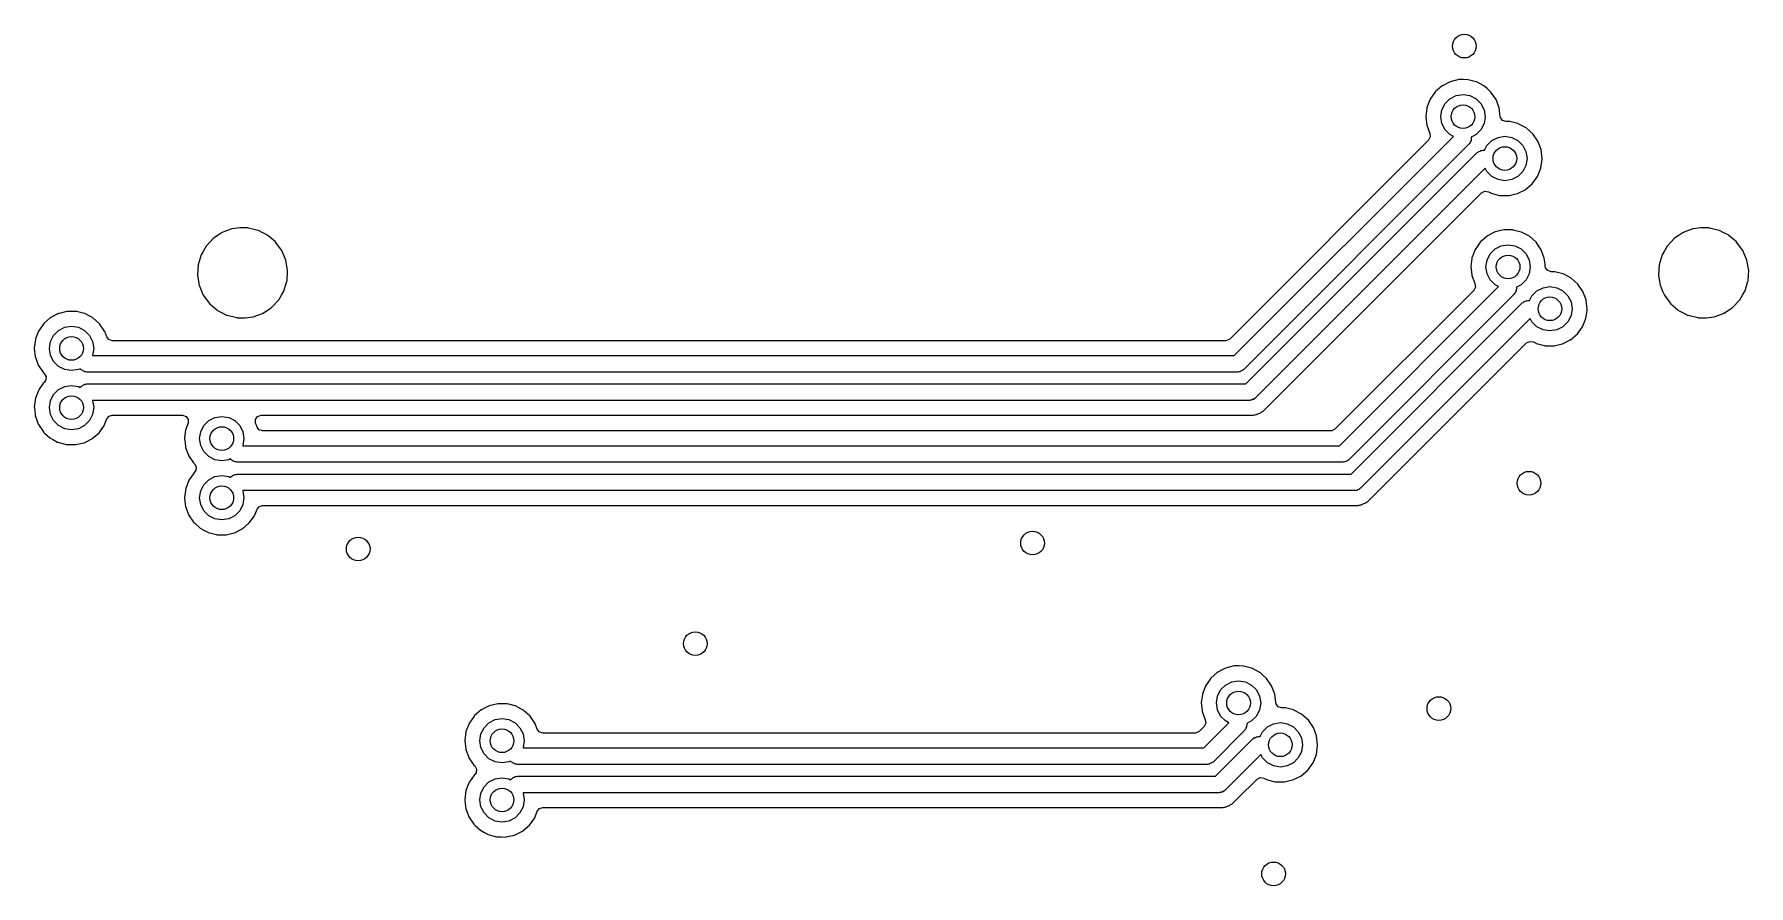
# Model space of a CAD drawing. Extents: x 0.02 to 3.98, y 0.02 to 3.98.
# Drawn here: x 1.6 to 2.741, y 2.112 to 2.679 of the extents above; entities that cross this region are included whole.
import ezdxf

# ---------------------------------------------------------------- set-up
doc = ezdxf.new("R2010")
doc.units = 0
doc.header["$MEASUREMENT"] = 0
doc.layers.add('BLACK', color=7, linetype='CONTINUOUS')

msp = doc.modelspace()

# ---------------------------------------------------------------- linework, layer by layer
at = {"layer": 'BLACK', "linetype": 'CONTINUOUS'}
for p, q in [((2.54823, 2.64856), (2.54243, 2.64717)), ((2.54846, 2.64856), (2.54823, 2.64856)), ((2.55121, 2.64855), (2.54846, 2.64856)), ((2.54846, 2.64856), (2.54846, 2.64856)), ((2.55419, 2.64853), (2.55121, 2.64855)), ((2.55442, 2.64847), (2.55419, 2.64853)), ((2.55974, 2.64714), (2.55442, 2.64847)), ((2.55442, 2.64847), (2.55442, 2.64847)), ((2.53163, 2.63908), (2.52922, 2.63564)), ((2.53251, 2.64033), (2.53163, 2.63908)), ((2.53265, 2.64052), (2.53251, 2.64033)), ((2.53251, 2.64033), (2.53251, 2.64033)), ((2.53714, 2.64444), (2.53265, 2.64052)), ((2.53735, 2.64454), (2.53714, 2.64444)), ((2.54204, 2.64697), (2.53735, 2.64454)), ((2.53735, 2.64454), (2.53735, 2.64454)), ((2.53914, 2.6326), (2.5424, 2.63586)), ((2.54243, 2.64717), (2.54204, 2.64697)), ((2.5424, 2.63586), (2.54652, 2.63796)), ((2.54652, 2.63796), (2.55108, 2.63868)), ((2.55108, 2.63868), (2.55564, 2.63796)), ((2.55564, 2.63796), (2.55976, 2.63586)), ((2.55997, 2.64708), (2.55974, 2.64714)), ((2.55974, 2.64714), (2.55974, 2.64714)), ((2.55976, 2.63586), (2.56302, 2.6326)), ((2.56386, 2.64502), (2.55997, 2.64708)), ((2.56436, 2.64475), (2.56386, 2.64502)), ((2.56524, 2.64429), (2.56436, 2.64475)), ((2.56541, 2.64413), (2.56524, 2.64429)), ((2.56716, 2.64257), (2.56541, 2.64413)), ((2.56541, 2.64413), (2.56541, 2.64413)), ((2.56969, 2.64032), (2.56716, 2.64257)), ((2.57306, 2.63541), (2.56969, 2.64032)), ((2.52695, 2.62934), (2.52628, 2.62418)), ((2.52702, 2.62986), (2.52695, 2.62934)), ((2.52705, 2.63009), (2.52702, 2.62986)), ((2.52702, 2.62986), (2.52702, 2.62986)), ((2.52904, 2.63519), (2.52705, 2.63009)), ((2.52913, 2.63542), (2.52904, 2.63519)), ((2.52922, 2.63564), (2.52913, 2.63542)), ((2.52913, 2.63542), (2.52913, 2.63542)), ((2.53632, 2.62392), (2.53704, 2.62848)), ((2.53704, 2.62848), (2.53914, 2.6326)), ((2.56302, 2.6326), (2.56512, 2.62848)), ((2.56512, 2.62848), (2.56584, 2.62392)), ((2.57517, 2.62984), (2.57306, 2.63541)), ((2.57566, 2.62576), (2.57517, 2.62984)), ((2.57586, 2.62413), (2.57566, 2.62576)), ((2.52628, 2.62418), (2.5263, 2.62395)), ((2.5263, 2.62395), (2.5263, 2.62395)), ((2.5263, 2.62395), (2.52636, 2.6234)), ((2.52636, 2.6234), (2.52693, 2.61825)), ((2.52693, 2.61825), (2.52892, 2.6128)), ((2.53704, 2.61936), (2.53632, 2.62392)), ((2.53914, 2.61524), (2.53704, 2.61936)), ((2.5424, 2.61198), (2.53914, 2.61524)), ((2.56302, 2.61524), (2.55976, 2.61198)), ((2.56512, 2.61936), (2.56302, 2.61524)), ((2.56584, 2.62392), (2.56512, 2.61936)), ((2.57602, 2.62342), (2.57586, 2.62413)), ((2.57742, 2.62146), (2.57602, 2.62342)), ((2.57971, 2.6207), (2.57742, 2.62146)), ((2.58203, 2.62069), (2.57971, 2.6207)), ((2.58226, 2.62063), (2.58203, 2.62069)), ((2.58758, 2.6193), (2.58226, 2.62063)), ((2.58226, 2.62063), (2.58226, 2.62063)), ((2.58781, 2.61924), (2.58758, 2.6193)), ((2.58758, 2.6193), (2.58758, 2.6193)), ((2.59308, 2.61645), (2.58781, 2.61924)), ((2.59753, 2.61249), (2.59308, 2.61645)), ((2.5282, 2.60831), (2.39586, 2.47596)), ((2.3988, 2.46496), (2.54466, 2.61082)), ((2.55498, 2.60555), (2.40498, 2.45555)), ((2.5293, 2.61045), (2.5282, 2.60831)), ((2.52892, 2.6128), (2.52892, 2.6128)), ((2.52892, 2.6128), (2.52898, 2.61266)), ((2.52898, 2.61266), (2.52895, 2.61265)), ((2.52895, 2.61265), (2.5293, 2.61045)), ((2.54466, 2.61082), (2.5424, 2.61198)), ((2.55534, 2.60617), (2.55498, 2.60555)), ((2.55585, 2.60669), (2.55534, 2.60617)), ((2.55604, 2.60739), (2.55585, 2.60669)), ((2.5564, 2.60802), (2.55604, 2.60739)), ((2.55659, 2.60944), (2.5564, 2.60874)), ((2.5564, 2.60874), (2.5564, 2.60802)), ((2.55976, 2.61198), (2.55659, 2.61036)), ((2.55659, 2.61036), (2.55659, 2.60944)), ((2.56374, 2.6014), (2.56444, 2.60159)), ((2.56444, 2.60159), (2.56536, 2.60159)), ((2.56536, 2.60159), (2.56698, 2.60476)), ((2.56698, 2.60476), (2.57024, 2.60802)), ((2.57024, 2.60802), (2.57436, 2.61012)), ((2.57436, 2.61012), (2.57892, 2.61084)), ((2.57892, 2.61084), (2.58348, 2.61012)), ((2.58348, 2.61012), (2.5876, 2.60802)), ((2.5876, 2.60802), (2.59086, 2.60476)), ((2.59086, 2.60476), (2.59296, 2.60064)), ((2.6009, 2.60757), (2.59753, 2.61249)), ((2.60301, 2.602), (2.6009, 2.60757)), ((2.60373, 2.59608), (2.60301, 2.602)), ((2.40663, 2.44606), (2.56055, 2.59998)), ((2.56055, 2.59998), (2.56117, 2.60034)), ((2.56117, 2.60034), (2.56169, 2.60085)), ((2.56169, 2.60085), (2.56239, 2.60104)), ((2.56239, 2.60104), (2.56302, 2.6014)), ((2.56302, 2.6014), (2.56374, 2.6014)), ((2.59296, 2.59152), (2.59086, 2.5874)), ((2.59296, 2.60064), (2.59368, 2.59608)), ((2.59368, 2.59608), (2.59296, 2.59152)), ((2.60288, 2.58966), (2.60372, 2.59556)), ((2.60372, 2.59556), (2.60373, 2.59608)), ((2.56582, 2.58967), (2.41281, 2.43665)), ((2.56698, 2.5874), (2.56582, 2.58967)), ((2.57024, 2.58414), (2.56698, 2.5874)), ((2.57436, 2.58204), (2.57024, 2.58414)), ((2.57892, 2.58132), (2.57436, 2.58204)), ((2.58348, 2.58204), (2.57892, 2.58132)), ((2.5876, 2.58414), (2.58348, 2.58204)), ((2.59086, 2.5874), (2.5876, 2.58414)), ((2.59265, 2.57542), (2.59718, 2.57929)), ((2.59718, 2.57929), (2.60066, 2.58413)), ((2.60066, 2.58413), (2.60288, 2.58966)), ((2.41806, 2.42796), (2.56341, 2.5733)), ((2.56341, 2.5733), (2.56555, 2.5744)), ((2.56555, 2.5744), (2.56802, 2.57397)), ((2.56802, 2.57397), (2.56958, 2.57313)), ((2.56958, 2.57313), (2.56958, 2.57313)), ((2.56958, 2.57313), (2.56979, 2.57302)), ((2.56979, 2.57302), (2.57281, 2.57222)), ((2.57281, 2.57222), (2.57533, 2.57156)), ((2.57533, 2.57156), (2.57533, 2.57156)), ((2.57533, 2.57156), (2.57555, 2.5715)), ((2.57555, 2.5715), (2.57579, 2.5715)), ((2.57579, 2.5715), (2.57579, 2.5715)), ((2.57579, 2.5715), (2.57853, 2.57146)), ((2.57853, 2.57146), (2.58151, 2.57141)), ((2.58151, 2.57141), (2.58174, 2.57146)), ((2.58174, 2.57146), (2.58709, 2.57269)), ((2.58709, 2.57269), (2.58732, 2.57274)), ((2.58709, 2.57269), (2.58709, 2.57269)), ((2.58732, 2.57274), (2.58775, 2.57296)), ((2.58775, 2.57296), (2.59244, 2.57531)), ((2.59244, 2.57531), (2.59265, 2.57542)), ((2.59244, 2.57531), (2.59244, 2.57531)), ((1.72264, 2.54512), (1.71951, 2.54307)), ((1.72515, 2.54676), (1.72264, 2.54512)), ((1.72534, 2.54688), (1.72515, 2.54676)), ((1.72515, 2.54676), (1.72515, 2.54676)), ((1.72628, 2.54723), (1.72534, 2.54688)), ((1.73167, 2.54918), (1.72628, 2.54723)), ((1.73188, 2.54926), (1.73167, 2.54918)), ((1.73167, 2.54918), (1.73167, 2.54918)), ((1.73706, 2.54986), (1.73188, 2.54926)), ((1.74208, 2.54986), (1.73706, 2.54986)), ((1.74214, 2.54986), (1.74208, 2.54986)), ((1.74234, 2.54985), (1.74214, 2.54986)), ((1.74214, 2.54986), (1.74214, 2.54986)), ((1.74252, 2.54983), (1.74234, 2.54985)), ((1.74234, 2.54985), (1.74234, 2.54985)), ((1.74268, 2.54979), (1.74252, 2.54983)), ((1.74906, 2.54823), (1.74268, 2.54979)), ((1.74268, 2.54979), (1.74268, 2.54979)), ((1.74928, 2.54818), (1.74906, 2.54823)), ((1.74906, 2.54823), (1.74906, 2.54823)), ((1.74948, 2.54808), (1.74928, 2.54818)), ((1.75182, 2.54688), (1.74948, 2.54808)), ((1.74948, 2.54808), (1.74948, 2.54808)), ((1.75548, 2.54501), (1.75182, 2.54688)), ((1.75565, 2.54487), (1.75548, 2.54501)), ((1.76062, 2.54065), (1.75565, 2.54487)), ((1.75565, 2.54487), (1.75565, 2.54487)), ((2.56735, 2.54454), (2.56714, 2.54444)), ((2.57164, 2.54676), (2.56735, 2.54454)), ((2.56735, 2.54454), (2.56735, 2.54454)), ((2.57243, 2.54717), (2.57164, 2.54676)), ((2.57823, 2.54856), (2.57243, 2.54717)), ((2.57846, 2.54856), (2.57823, 2.54856)), ((2.58121, 2.54855), (2.57846, 2.54856)), ((2.57846, 2.54856), (2.57846, 2.54856)), ((2.58419, 2.54853), (2.58121, 2.54855)), ((2.58442, 2.54847), (2.58419, 2.54853)), ((2.58974, 2.54714), (2.58442, 2.54847)), ((2.58442, 2.54847), (2.58442, 2.54847)), ((2.58997, 2.54708), (2.58974, 2.54714)), ((2.58974, 2.54714), (2.58974, 2.54714)), ((2.59524, 2.54429), (2.58997, 2.54708)), ((2.69504, 2.54512), (2.69191, 2.54307)), ((2.69755, 2.54676), (2.69504, 2.54512)), ((2.69774, 2.54688), (2.69755, 2.54676)), ((2.69755, 2.54676), (2.69755, 2.54676)), ((2.69868, 2.54723), (2.69774, 2.54688)), ((2.70407, 2.54918), (2.69868, 2.54723)), ((2.70428, 2.54926), (2.70407, 2.54918)), ((2.70407, 2.54918), (2.70407, 2.54918)), ((2.70946, 2.54986), (2.70428, 2.54926)), ((2.71448, 2.54986), (2.70946, 2.54986)), ((2.71454, 2.54986), (2.71448, 2.54986)), ((2.71474, 2.54985), (2.71454, 2.54986)), ((2.71454, 2.54986), (2.71454, 2.54986)), ((2.71492, 2.54983), (2.71474, 2.54985)), ((2.71474, 2.54985), (2.71474, 2.54985)), ((2.71508, 2.54979), (2.71492, 2.54983)), ((2.72146, 2.54823), (2.71508, 2.54979)), ((2.71508, 2.54979), (2.71508, 2.54979)), ((2.72168, 2.54818), (2.72146, 2.54823)), ((2.72146, 2.54823), (2.72146, 2.54823)), ((2.72188, 2.54808), (2.72168, 2.54818)), ((2.72422, 2.54688), (2.72188, 2.54808)), ((2.72188, 2.54808), (2.72188, 2.54808)), ((2.72788, 2.54501), (2.72422, 2.54688)), ((2.72805, 2.54487), (2.72788, 2.54501)), ((2.73302, 2.54065), (2.72805, 2.54487)), ((2.72805, 2.54487), (2.72805, 2.54487)), ((1.7128, 2.53469), (1.71123, 2.53199)), ((1.71461, 2.53781), (1.7128, 2.53469)), ((1.71473, 2.53801), (1.71461, 2.53781)), ((1.71461, 2.53781), (1.71461, 2.53781)), ((1.71951, 2.54307), (1.71473, 2.53801)), ((1.76079, 2.5405), (1.76062, 2.54065)), ((1.76062, 2.54065), (1.76062, 2.54065)), ((1.76492, 2.5349), (1.76079, 2.5405)), ((1.76764, 2.52849), (1.76492, 2.5349)), ((2.55913, 2.53542), (2.55714, 2.53031)), ((2.55922, 2.53564), (2.55913, 2.53542)), ((2.55913, 2.53542), (2.55913, 2.53542)), ((2.55935, 2.53583), (2.55922, 2.53564)), ((2.56251, 2.54033), (2.55935, 2.53583)), ((2.56265, 2.54052), (2.56251, 2.54033)), ((2.56251, 2.54033), (2.56251, 2.54033)), ((2.56714, 2.54444), (2.56265, 2.54052)), ((2.56914, 2.5326), (2.5724, 2.53586)), ((2.5724, 2.53586), (2.57652, 2.53796)), ((2.57652, 2.53796), (2.58108, 2.53868)), ((2.58108, 2.53868), (2.58564, 2.53796)), ((2.58564, 2.53796), (2.58976, 2.53586)), ((2.58976, 2.53586), (2.59302, 2.5326)), ((2.59969, 2.54032), (2.59524, 2.54429)), ((2.60306, 2.53541), (2.59969, 2.54032)), ((2.60517, 2.52984), (2.60306, 2.53541)), ((2.6852, 2.53469), (2.68363, 2.53199)), ((2.68701, 2.53781), (2.6852, 2.53469)), ((2.68713, 2.53801), (2.68701, 2.53781)), ((2.68701, 2.53781), (2.68701, 2.53781)), ((2.69191, 2.54307), (2.68713, 2.53801)), ((2.73319, 2.5405), (2.73302, 2.54065)), ((2.73302, 2.54065), (2.73302, 2.54065)), ((2.73732, 2.5349), (2.73319, 2.5405)), ((2.74004, 2.52849), (2.73732, 2.5349)), ((1.70921, 2.52532), (1.70878, 2.51837)), ((1.71123, 2.53199), (1.70921, 2.52532)), ((1.76882, 2.52163), (1.76764, 2.52849)), ((2.55699, 2.5296), (2.55628, 2.52418)), ((2.55628, 2.52418), (2.5563, 2.52395)), ((2.5563, 2.52395), (2.5563, 2.52395)), ((2.5563, 2.52395), (2.55666, 2.52072)), ((2.55702, 2.52986), (2.55699, 2.5296)), ((2.55705, 2.53009), (2.55702, 2.52986)), ((2.55702, 2.52986), (2.55702, 2.52986)), ((2.55714, 2.53031), (2.55705, 2.53009)), ((2.56632, 2.52392), (2.56704, 2.52848)), ((2.56704, 2.51936), (2.56632, 2.52392)), ((2.56704, 2.52848), (2.56914, 2.5326)), ((2.59302, 2.5326), (2.59512, 2.52848)), ((2.59512, 2.52848), (2.59584, 2.52392)), ((2.59584, 2.52392), (2.59512, 2.51936)), ((2.60566, 2.52576), (2.60517, 2.52984)), ((2.60586, 2.52413), (2.60566, 2.52576)), ((2.60602, 2.52342), (2.60586, 2.52413)), ((2.60742, 2.52146), (2.60602, 2.52342)), ((2.68161, 2.52532), (2.68118, 2.51837)), ((2.68363, 2.53199), (2.68161, 2.52532)), ((2.74122, 2.52163), (2.74004, 2.52849)), ((1.70878, 2.51837), (1.70996, 2.51151)), ((1.70996, 2.51151), (1.71005, 2.5113)), ((1.71005, 2.5113), (1.71155, 2.50777)), ((1.76637, 2.50801), (1.76782, 2.5128)), ((1.76782, 2.5128), (1.76832, 2.51446)), ((1.76832, 2.51446), (1.76839, 2.51468)), ((1.76832, 2.51446), (1.76832, 2.51446)), ((1.76839, 2.51468), (1.76882, 2.52163)), ((2.4688, 2.40496), (2.57466, 2.51082)), ((2.55666, 2.52072), (2.55693, 2.51825)), ((2.55693, 2.51825), (2.55892, 2.5128)), ((2.5593, 2.51045), (2.5582, 2.50831)), ((2.55892, 2.5128), (2.55892, 2.5128)), ((2.55892, 2.5128), (2.55898, 2.51266)), ((2.55898, 2.51266), (2.55895, 2.51265)), ((2.55895, 2.51265), (2.5593, 2.51045)), ((2.56914, 2.51524), (2.56704, 2.51936)), ((2.5724, 2.51198), (2.56914, 2.51524)), ((2.57466, 2.51082), (2.5724, 2.51198)), ((2.58976, 2.51198), (2.58659, 2.51036)), ((2.58659, 2.51036), (2.58659, 2.50944)), ((2.59302, 2.51524), (2.58976, 2.51198)), ((2.59512, 2.51936), (2.59302, 2.51524)), ((2.60436, 2.51012), (2.60892, 2.51084)), ((2.60971, 2.5207), (2.60742, 2.52146)), ((2.60892, 2.51084), (2.61348, 2.51012)), ((2.61203, 2.52069), (2.60971, 2.5207)), ((2.61226, 2.52063), (2.61203, 2.52069)), ((2.61758, 2.5193), (2.61226, 2.52063)), ((2.61226, 2.52063), (2.61226, 2.52063)), ((2.61781, 2.51924), (2.61758, 2.5193)), ((2.61758, 2.5193), (2.61758, 2.5193)), ((2.61944, 2.51837), (2.61781, 2.51924)), ((2.62308, 2.51645), (2.61944, 2.51837)), ((2.62753, 2.51249), (2.62308, 2.51645)), ((2.6309, 2.50757), (2.62753, 2.51249)), ((2.68118, 2.51837), (2.68236, 2.51151)), ((2.68236, 2.51151), (2.68245, 2.5113)), ((2.68245, 2.5113), (2.68395, 2.50777)), ((2.73877, 2.50801), (2.74022, 2.5128)), ((2.74022, 2.5128), (2.74072, 2.51446)), ((2.74072, 2.51446), (2.74079, 2.51468)), ((2.74072, 2.51446), (2.74072, 2.51446)), ((2.74079, 2.51468), (2.74102, 2.51837)), ((2.74102, 2.51837), (2.74122, 2.52163)), ((1.71155, 2.50777), (1.71268, 2.5051)), ((1.71268, 2.5051), (1.71681, 2.4995)), ((1.71681, 2.4995), (1.71698, 2.49935)), ((1.71698, 2.49935), (1.71698, 2.49935)), ((1.71698, 2.49935), (1.72159, 2.49543)), ((1.75809, 2.49693), (1.76287, 2.50199)), ((1.76287, 2.50199), (1.76468, 2.5051)), ((1.76468, 2.5051), (1.76626, 2.50782)), ((1.76626, 2.50782), (1.76637, 2.50801)), ((1.76626, 2.50782), (1.76626, 2.50782)), ((2.5582, 2.50831), (2.46586, 2.41596)), ((2.58498, 2.50555), (2.47498, 2.39555)), ((2.47663, 2.38606), (2.59055, 2.49998)), ((2.58534, 2.50617), (2.58498, 2.50555)), ((2.58585, 2.50669), (2.58534, 2.50617)), ((2.58604, 2.50739), (2.58585, 2.50669)), ((2.5864, 2.50802), (2.58604, 2.50739)), ((2.58659, 2.50944), (2.5864, 2.50874)), ((2.5864, 2.50874), (2.5864, 2.50802)), ((2.59055, 2.49998), (2.59117, 2.50034)), ((2.59117, 2.50034), (2.59169, 2.50085)), ((2.59169, 2.50085), (2.59239, 2.50104)), ((2.59239, 2.50104), (2.59302, 2.5014)), ((2.59302, 2.5014), (2.59374, 2.5014)), ((2.59374, 2.5014), (2.59444, 2.50159)), ((2.59444, 2.50159), (2.59536, 2.50159)), ((2.59536, 2.50159), (2.59698, 2.50476)), ((2.59698, 2.50476), (2.60024, 2.50802)), ((2.60024, 2.50802), (2.60436, 2.51012)), ((2.61348, 2.51012), (2.6176, 2.50802)), ((2.6176, 2.50802), (2.62086, 2.50476)), ((2.62086, 2.50476), (2.62296, 2.50064)), ((2.62296, 2.50064), (2.62368, 2.49608)), ((2.63301, 2.502), (2.6309, 2.50757)), ((2.63304, 2.50176), (2.63301, 2.502)), ((2.63331, 2.4995), (2.63304, 2.50176)), ((2.63304, 2.50176), (2.63304, 2.50176)), ((2.63373, 2.49608), (2.63331, 2.4995)), ((2.68395, 2.50777), (2.68508, 2.5051)), ((2.68508, 2.5051), (2.68921, 2.4995)), ((2.68921, 2.4995), (2.68938, 2.49935)), ((2.68938, 2.49935), (2.68938, 2.49935)), ((2.68938, 2.49935), (2.69399, 2.49543)), ((2.73049, 2.49693), (2.73527, 2.50199)), ((2.73527, 2.50199), (2.73708, 2.5051)), ((2.73708, 2.5051), (2.73866, 2.50782)), ((2.73866, 2.50782), (2.73877, 2.50801)), ((2.73866, 2.50782), (2.73866, 2.50782)), ((1.61106, 2.4902), (1.60656, 2.48628)), ((1.61127, 2.49031), (1.61106, 2.4902)), ((1.61409, 2.49177), (1.61127, 2.49031)), ((1.61127, 2.49031), (1.61127, 2.49031)), ((1.61635, 2.49294), (1.61409, 2.49177)), ((1.61678, 2.49304), (1.61635, 2.49294)), ((1.62192, 2.49427), (1.61678, 2.49304)), ((1.62215, 2.49433), (1.62192, 2.49427)), ((1.62192, 2.49427), (1.62192, 2.49427)), ((1.62238, 2.49433), (1.62215, 2.49433)), ((1.62513, 2.49431), (1.62238, 2.49433)), ((1.62238, 2.49433), (1.62238, 2.49433)), ((1.62811, 2.4943), (1.62513, 2.49431)), ((1.62834, 2.49424), (1.62811, 2.4943)), ((1.63366, 2.4929), (1.62834, 2.49424)), ((1.62834, 2.49424), (1.62834, 2.49424)), ((1.63389, 2.49284), (1.63366, 2.4929)), ((1.63366, 2.4929), (1.63366, 2.4929)), ((1.63582, 2.49182), (1.63389, 2.49284)), ((1.63887, 2.49021), (1.63582, 2.49182)), ((1.63916, 2.49006), (1.63887, 2.49021)), ((1.64361, 2.48609), (1.63916, 2.49006)), ((1.72159, 2.49543), (1.72212, 2.49499)), ((1.72212, 2.49499), (1.72528, 2.49337)), ((1.72528, 2.49337), (1.72812, 2.49192)), ((1.72812, 2.49192), (1.72812, 2.49192)), ((1.72812, 2.49192), (1.72832, 2.49182)), ((1.72832, 2.49182), (1.72854, 2.49177)), ((1.72854, 2.49177), (1.72854, 2.49177)), ((1.72854, 2.49177), (1.73492, 2.49021)), ((1.73492, 2.49021), (1.73492, 2.49021)), ((1.73492, 2.49021), (1.73508, 2.49017)), ((1.73508, 2.49017), (1.73526, 2.49015)), ((1.73526, 2.49015), (1.73526, 2.49015)), ((1.73526, 2.49015), (1.73546, 2.49014)), ((1.73546, 2.49014), (1.73546, 2.49014)), ((1.73546, 2.49014), (1.73552, 2.49014)), ((1.73552, 2.49014), (1.74054, 2.49014)), ((1.74054, 2.49014), (1.74572, 2.49074)), ((1.74572, 2.49074), (1.74593, 2.49082)), ((1.74593, 2.49082), (1.75205, 2.49304)), ((1.74593, 2.49082), (1.74593, 2.49082)), ((1.75205, 2.49304), (1.75226, 2.49312)), ((1.75226, 2.49312), (1.75245, 2.49324)), ((1.75245, 2.49324), (1.75678, 2.49608)), ((1.75245, 2.49324), (1.75245, 2.49324)), ((1.75678, 2.49608), (1.75809, 2.49693)), ((2.59582, 2.48967), (2.48281, 2.37665)), ((2.59698, 2.4874), (2.59582, 2.48967)), ((2.62296, 2.49152), (2.62086, 2.4874)), ((2.62368, 2.49608), (2.62296, 2.49152)), ((2.63066, 2.48413), (2.63288, 2.48966)), ((2.63288, 2.48966), (2.63362, 2.49488)), ((2.63362, 2.49488), (2.6337, 2.49543)), ((2.6337, 2.49543), (2.63372, 2.49556)), ((2.6337, 2.49543), (2.6337, 2.49543)), ((2.63372, 2.49556), (2.63373, 2.49608)), ((2.69399, 2.49543), (2.69452, 2.49499)), ((2.69452, 2.49499), (2.69768, 2.49337)), ((2.69768, 2.49337), (2.70052, 2.49192)), ((2.70052, 2.49192), (2.70052, 2.49192)), ((2.70052, 2.49192), (2.70072, 2.49182)), ((2.70072, 2.49182), (2.70094, 2.49177)), ((2.70094, 2.49177), (2.70094, 2.49177)), ((2.70094, 2.49177), (2.70732, 2.49021)), ((2.70732, 2.49021), (2.70732, 2.49021)), ((2.70732, 2.49021), (2.70748, 2.49017)), ((2.70748, 2.49017), (2.70766, 2.49015)), ((2.70766, 2.49015), (2.70766, 2.49015)), ((2.70766, 2.49015), (2.70786, 2.49014)), ((2.70786, 2.49014), (2.70786, 2.49014)), ((2.70786, 2.49014), (2.70792, 2.49014)), ((2.70792, 2.49014), (2.71294, 2.49014)), ((2.71294, 2.49014), (2.71812, 2.49074)), ((2.71812, 2.49074), (2.71833, 2.49082)), ((2.71833, 2.49082), (2.72445, 2.49304)), ((2.71833, 2.49082), (2.71833, 2.49082)), ((2.72445, 2.49304), (2.72466, 2.49312)), ((2.72466, 2.49312), (2.72485, 2.49324)), ((2.72485, 2.49324), (2.72918, 2.49608)), ((2.72485, 2.49324), (2.72485, 2.49324)), ((2.72918, 2.49608), (2.73049, 2.49693)), ((1.60106, 2.47607), (1.60097, 2.47585)), ((1.60305, 2.48119), (1.60106, 2.47607)), ((1.60314, 2.48141), (1.60305, 2.48119)), ((1.60305, 2.48119), (1.60305, 2.48119)), ((1.60656, 2.48628), (1.60314, 2.48141)), ((1.61096, 2.47425), (1.61306, 2.47836)), ((1.61306, 2.47836), (1.61632, 2.48163)), ((1.61632, 2.48163), (1.62044, 2.48373)), ((1.62044, 2.48373), (1.625, 2.48445)), ((1.625, 2.48445), (1.62956, 2.48373)), ((1.62956, 2.48373), (1.63368, 2.48163)), ((1.63368, 2.48163), (1.63694, 2.47836)), ((1.63694, 2.47836), (1.63904, 2.47425)), ((1.64698, 2.48118), (1.64361, 2.48609)), ((1.64707, 2.48096), (1.64698, 2.48118)), ((1.64843, 2.47734), (1.64707, 2.48096)), ((1.64979, 2.47557), (1.64843, 2.47734)), ((2.60024, 2.48414), (2.59698, 2.4874)), ((2.60436, 2.48204), (2.60024, 2.48414)), ((2.60892, 2.48132), (2.60436, 2.48204)), ((2.61348, 2.48204), (2.60892, 2.48132)), ((2.6176, 2.48414), (2.61348, 2.48204)), ((2.62086, 2.4874), (2.6176, 2.48414)), ((2.62265, 2.47542), (2.62718, 2.47929)), ((2.62718, 2.47929), (2.63066, 2.48413)), ((1.60094, 2.47557), (1.60019, 2.46994)), ((1.60019, 2.46994), (1.60085, 2.46402)), ((1.60097, 2.47585), (1.60094, 2.47562)), ((1.60094, 2.47562), (1.60094, 2.47562)), ((1.60094, 2.47562), (1.60094, 2.47557)), ((1.61024, 2.46969), (1.61096, 2.47425)), ((1.61096, 2.46512), (1.61024, 2.46969)), ((1.61306, 2.46101), (1.61096, 2.46512)), ((1.63904, 2.46512), (1.63896, 2.46496)), ((1.63896, 2.46496), (2.3988, 2.46496)), ((1.63904, 2.47425), (1.63976, 2.46969)), ((1.63976, 2.46969), (1.63904, 2.46512)), ((1.65208, 2.47482), (1.64979, 2.47557)), ((2.3931, 2.47482), (1.65208, 2.47482)), ((2.39371, 2.47487), (2.3931, 2.47482)), ((2.39586, 2.47596), (2.39371, 2.47487)), ((2.54241, 2.42231), (2.59341, 2.4733)), ((2.59341, 2.4733), (2.59555, 2.4744)), ((2.59555, 2.4744), (2.59802, 2.47397)), ((2.59802, 2.47397), (2.59925, 2.47331)), ((2.59925, 2.47331), (2.59979, 2.47302)), ((2.59979, 2.47302), (2.60084, 2.47274)), ((2.60084, 2.47274), (2.60533, 2.47156)), ((2.60533, 2.47156), (2.60533, 2.47156)), ((2.60533, 2.47156), (2.60555, 2.4715)), ((2.60555, 2.4715), (2.60579, 2.4715)), ((2.60579, 2.4715), (2.60579, 2.4715)), ((2.60579, 2.4715), (2.60853, 2.47146)), ((2.60853, 2.47146), (2.61151, 2.47141)), ((2.61151, 2.47141), (2.61174, 2.47146)), ((2.61174, 2.47146), (2.61709, 2.47269)), ((2.61709, 2.47269), (2.61732, 2.47274)), ((2.61709, 2.47269), (2.61709, 2.47269)), ((2.61732, 2.47274), (2.61775, 2.47296)), ((2.61775, 2.47296), (2.62244, 2.47531)), ((2.62244, 2.47531), (2.62265, 2.47542)), ((2.62244, 2.47531), (2.62244, 2.47531)), ((1.60085, 2.46402), (1.60093, 2.4638)), ((1.60093, 2.4638), (1.60282, 2.45864)), ((1.60282, 2.45864), (1.60282, 2.45864)), ((1.60282, 2.45864), (1.6029, 2.45842)), ((1.6029, 2.45842), (1.60622, 2.45348)), ((1.60622, 2.45348), (1.60684, 2.45292)), ((1.61632, 2.45774), (1.61306, 2.46101)), ((1.62044, 2.45564), (1.61632, 2.45774)), ((1.625, 2.45492), (1.62044, 2.45564)), ((1.62956, 2.45564), (1.625, 2.45492)), ((1.63068, 2.45621), (1.62956, 2.45564)), ((1.63134, 2.45555), (1.63068, 2.45621)), ((1.63197, 2.45519), (1.63134, 2.45555)), ((1.63248, 2.45468), (1.63197, 2.45519)), ((1.63318, 2.45449), (1.63248, 2.45468)), ((1.63381, 2.45412), (1.63318, 2.45449)), ((1.63454, 2.45412), (1.63381, 2.45412)), ((1.63524, 2.45394), (1.63454, 2.45412)), ((2.40109, 2.45394), (1.63524, 2.45394)), ((2.40179, 2.45412), (2.40109, 2.45394)), ((2.40251, 2.45412), (2.40179, 2.45412)), ((2.40314, 2.45449), (2.40251, 2.45412)), ((2.40384, 2.45468), (2.40314, 2.45449)), ((2.40436, 2.45519), (2.40384, 2.45468)), ((2.40498, 2.45555), (2.40436, 2.45519)), ((1.60314, 2.44204), (1.60097, 2.43648)), ((1.60348, 2.44252), (1.60314, 2.44204)), ((1.60643, 2.44672), (1.60348, 2.44252)), ((1.60656, 2.44691), (1.60643, 2.44672)), ((1.60643, 2.44672), (1.60643, 2.44672)), ((1.60677, 2.4471), (1.60656, 2.44691)), ((1.60681, 2.44714), (1.60677, 2.4471)), ((1.6069, 2.44724), (1.60681, 2.44714)), ((1.60684, 2.45292), (1.60803, 2.45082)), ((1.60776, 2.44843), (1.60689, 2.44725)), ((1.60689, 2.44725), (1.6069, 2.44724)), ((1.60803, 2.45082), (1.60776, 2.44843)), ((1.61306, 2.43899), (1.61632, 2.44226)), ((1.61632, 2.44226), (1.62044, 2.44436)), ((1.62044, 2.44436), (1.625, 2.44508)), ((1.625, 2.44508), (1.62956, 2.44436)), ((1.62956, 2.44436), (1.63068, 2.44379)), ((1.63068, 2.44379), (1.63134, 2.44445)), ((1.63134, 2.44445), (1.63197, 2.44481)), ((1.63197, 2.44481), (1.63248, 2.44532)), ((1.63248, 2.44532), (1.63318, 2.44551)), ((1.63318, 2.44551), (1.63381, 2.44588)), ((1.63381, 2.44588), (1.63454, 2.44588)), ((1.63454, 2.44588), (1.63524, 2.44606)), ((1.63524, 2.44606), (2.40663, 2.44606)), ((1.60097, 2.43648), (1.60019, 2.43057)), ((1.60019, 2.43057), (1.60022, 2.43034)), ((1.61024, 2.43031), (1.61096, 2.43488)), ((1.61096, 2.43488), (1.61306, 2.43899)), ((2.40891, 2.43504), (1.63896, 2.43504)), ((1.63896, 2.43504), (1.63904, 2.43488)), ((1.63904, 2.43488), (1.63976, 2.43031)), ((2.40961, 2.43523), (2.40891, 2.43504)), ((2.41034, 2.43523), (2.40961, 2.43523)), ((2.41097, 2.43559), (2.41034, 2.43523)), ((2.41167, 2.43578), (2.41097, 2.43559)), ((2.41218, 2.43629), (2.41167, 2.43578)), ((2.41281, 2.43665), (2.41218, 2.43629)), ((1.60022, 2.43034), (1.60071, 2.42589)), ((1.60022, 2.43034), (1.60022, 2.43034)), ((1.60071, 2.42589), (1.60085, 2.42465)), ((1.60085, 2.42465), (1.60113, 2.42389)), ((1.60113, 2.42389), (1.60282, 2.41927)), ((1.60282, 2.41927), (1.60282, 2.41927)), ((1.60282, 2.41927), (1.6029, 2.41905)), ((1.6029, 2.41905), (1.60622, 2.41411)), ((1.61096, 2.42575), (1.61024, 2.43031)), ((1.61306, 2.42164), (1.61096, 2.42575)), ((1.61632, 2.41837), (1.61306, 2.42164)), ((1.63694, 2.42164), (1.63368, 2.41837)), ((1.63904, 2.42575), (1.63694, 2.42164)), ((1.63976, 2.43031), (1.63904, 2.42575)), ((1.64674, 2.41836), (1.64849, 2.42273)), ((1.64849, 2.42273), (1.65004, 2.42458)), ((1.65004, 2.42458), (1.65211, 2.42518)), ((1.65211, 2.42518), (1.6989, 2.42518)), ((1.6989, 2.42518), (1.7012, 2.42443)), ((1.70254, 2.41986), (1.70097, 2.41585)), ((1.7012, 2.42443), (1.70261, 2.42248)), ((1.70261, 2.42248), (1.70254, 2.41986)), ((1.71306, 2.41836), (1.71632, 2.42163)), ((1.71632, 2.42163), (1.72044, 2.42373)), ((1.72044, 2.42373), (1.725, 2.42445)), ((1.725, 2.42445), (1.72956, 2.42373)), ((1.72956, 2.42373), (1.73368, 2.42163)), ((1.73368, 2.42163), (1.73694, 2.41836)), ((1.74735, 2.42231), (1.74868, 2.42432)), ((1.74747, 2.4199), (1.74735, 2.42231)), ((1.74779, 2.41905), (1.74747, 2.4199)), ((1.74843, 2.41734), (1.74779, 2.41905)), ((1.74868, 2.42432), (1.75111, 2.42518)), ((1.75111, 2.42518), (2.41135, 2.42518)), ((2.41135, 2.42518), (2.41164, 2.42527)), ((2.41164, 2.42527), (2.41222, 2.42546)), ((2.41164, 2.42527), (2.41164, 2.42527)), ((2.41222, 2.42546), (2.41282, 2.4256)), ((2.41282, 2.4256), (2.41342, 2.4257)), ((2.41342, 2.4257), (2.41372, 2.42575)), ((2.41342, 2.4257), (2.41342, 2.4257)), ((2.41372, 2.42575), (2.41454, 2.42616)), ((2.41454, 2.42616), (2.41511, 2.4264)), ((2.41511, 2.4264), (2.41598, 2.42668)), ((2.41598, 2.42668), (2.41623, 2.42686)), ((2.41623, 2.42686), (2.41672, 2.42722)), ((2.41623, 2.42686), (2.41623, 2.42686)), ((2.41672, 2.42722), (2.41724, 2.42754)), ((2.41724, 2.42754), (2.41779, 2.42782)), ((2.41779, 2.42782), (2.41806, 2.42796)), ((2.41779, 2.42782), (2.41779, 2.42782)), ((2.48806, 2.36796), (2.54241, 2.42231)), ((1.60622, 2.41411), (1.6064, 2.41395)), ((1.6064, 2.41395), (1.6064, 2.41395)), ((1.6064, 2.41395), (1.60703, 2.41337)), ((1.60703, 2.41337), (1.61063, 2.41009)), ((1.61063, 2.41009), (1.61292, 2.40885)), ((1.61292, 2.40885), (1.61566, 2.40736)), ((1.62044, 2.41627), (1.61632, 2.41837)), ((1.625, 2.41555), (1.62044, 2.41627)), ((1.62956, 2.41627), (1.625, 2.41555)), ((1.63368, 2.41837), (1.62956, 2.41627)), ((1.63383, 2.40719), (1.63852, 2.40955)), ((1.63852, 2.40955), (1.63873, 2.40965)), ((1.63852, 2.40955), (1.63852, 2.40955)), ((1.63873, 2.40965), (1.64326, 2.41352)), ((1.64326, 2.41352), (1.64522, 2.41625)), ((1.64522, 2.41625), (1.6466, 2.41817)), ((1.6466, 2.41817), (1.64674, 2.41836)), ((1.6466, 2.41817), (1.6466, 2.41817)), ((1.70093, 2.41557), (1.70019, 2.40994)), ((1.70019, 2.40994), (1.70022, 2.40971)), ((1.70022, 2.40971), (1.70022, 2.40971)), ((1.70022, 2.40971), (1.70053, 2.40692)), ((1.70094, 2.41562), (1.70093, 2.41557)), ((1.70097, 2.41585), (1.70094, 2.41562)), ((1.70094, 2.41562), (1.70094, 2.41562)), ((1.71024, 2.40969), (1.71096, 2.41425)), ((1.71096, 2.40512), (1.71024, 2.40969)), ((1.71096, 2.41425), (1.71306, 2.41836)), ((1.73694, 2.41836), (1.73904, 2.41425)), ((1.73904, 2.41425), (1.73976, 2.40969)), ((1.73976, 2.40969), (1.73904, 2.40512)), ((1.74979, 2.41557), (1.74843, 2.41734)), ((1.75208, 2.41482), (1.74979, 2.41557)), ((2.4631, 2.41482), (1.75208, 2.41482)), ((2.46371, 2.41487), (2.4631, 2.41482)), ((2.46586, 2.41596), (2.46371, 2.41487)), ((1.61566, 2.40736), (1.61566, 2.40736)), ((1.61566, 2.40736), (1.61587, 2.40725)), ((1.61587, 2.40725), (1.61889, 2.40646)), ((1.61889, 2.40646), (1.62141, 2.4058)), ((1.62141, 2.4058), (1.62141, 2.4058)), ((1.62141, 2.4058), (1.62163, 2.40574)), ((1.62163, 2.40574), (1.62187, 2.40573)), ((1.62187, 2.40573), (1.62187, 2.40573)), ((1.62187, 2.40573), (1.62461, 2.40569)), ((1.62461, 2.40569), (1.62759, 2.40564)), ((1.62759, 2.40564), (1.62782, 2.4057)), ((1.62782, 2.4057), (1.63317, 2.40692)), ((1.63317, 2.40692), (1.6334, 2.40697)), ((1.63317, 2.40692), (1.63317, 2.40692)), ((1.6334, 2.40697), (1.63383, 2.40719)), ((1.70053, 2.40692), (1.70085, 2.40402)), ((1.70085, 2.40402), (1.70093, 2.4038)), ((1.70093, 2.4038), (1.70282, 2.39864)), ((1.70282, 2.39864), (1.70282, 2.39864)), ((1.70282, 2.39864), (1.7029, 2.39842)), ((1.7029, 2.39842), (1.70622, 2.39348)), ((1.71306, 2.40101), (1.71096, 2.40512)), ((1.71632, 2.39774), (1.71306, 2.40101)), ((1.72044, 2.39564), (1.71632, 2.39774)), ((1.73068, 2.39621), (1.72956, 2.39564)), ((1.73134, 2.39555), (1.73068, 2.39621)), ((1.73904, 2.40512), (1.73896, 2.40496)), ((1.73896, 2.40496), (2.4688, 2.40496)), ((1.70656, 2.38691), (1.70314, 2.38204)), ((1.70622, 2.39348), (1.70684, 2.39292)), ((1.70677, 2.3871), (1.70656, 2.38691)), ((1.70681, 2.38714), (1.70677, 2.3871)), ((1.7069, 2.38724), (1.70681, 2.38714)), ((1.70684, 2.39292), (1.70803, 2.39082)), ((1.70776, 2.38843), (1.70689, 2.38725)), ((1.70689, 2.38725), (1.7069, 2.38724)), ((1.70803, 2.39082), (1.70776, 2.38843)), ((1.725, 2.39492), (1.72044, 2.39564)), ((1.72044, 2.38436), (1.725, 2.38508)), ((1.72956, 2.39564), (1.725, 2.39492)), ((1.725, 2.38508), (1.72956, 2.38436)), ((1.73197, 2.39519), (1.73134, 2.39555)), ((1.73134, 2.38445), (1.73197, 2.38481)), ((1.73248, 2.39468), (1.73197, 2.39519)), ((1.73197, 2.38481), (1.73248, 2.38532)), ((1.73318, 2.39449), (1.73248, 2.39468)), ((1.73248, 2.38532), (1.73318, 2.38551)), ((1.73381, 2.39412), (1.73318, 2.39449)), ((1.73318, 2.38551), (1.73381, 2.38588)), ((1.73454, 2.39412), (1.73381, 2.39412)), ((1.73381, 2.38588), (1.73454, 2.38588)), ((1.73524, 2.39394), (1.73454, 2.39412)), ((1.73454, 2.38588), (1.73524, 2.38606)), ((2.47109, 2.39394), (1.73524, 2.39394)), ((1.73524, 2.38606), (2.47663, 2.38606)), ((2.47179, 2.39412), (2.47109, 2.39394)), ((2.47251, 2.39412), (2.47179, 2.39412)), ((2.47314, 2.39449), (2.47251, 2.39412)), ((2.47384, 2.39468), (2.47314, 2.39449)), ((2.47436, 2.39519), (2.47384, 2.39468)), ((2.47498, 2.39555), (2.47436, 2.39519)), ((1.70097, 2.37648), (1.70019, 2.37057)), ((1.70314, 2.38204), (1.70097, 2.37648)), ((1.71024, 2.37031), (1.71096, 2.37488)), ((1.71096, 2.37488), (1.71306, 2.37899)), ((1.71306, 2.37899), (1.71632, 2.38226)), ((1.71632, 2.38226), (1.72044, 2.38436)), ((1.72956, 2.38436), (1.73068, 2.38379)), ((1.73068, 2.38379), (1.73134, 2.38445)), ((2.47891, 2.37504), (1.73896, 2.37504)), ((1.73896, 2.37504), (1.73904, 2.37488)), ((1.73904, 2.37488), (1.73976, 2.37031)), ((2.47961, 2.37523), (2.47891, 2.37504)), ((2.48034, 2.37523), (2.47961, 2.37523)), ((2.48097, 2.37559), (2.48034, 2.37523)), ((2.48167, 2.37578), (2.48097, 2.37559)), ((2.48218, 2.37629), (2.48167, 2.37578)), ((2.48281, 2.37665), (2.48218, 2.37629)), ((1.70019, 2.37057), (1.70022, 2.37034)), ((1.70022, 2.37034), (1.70022, 2.37034)), ((1.70022, 2.37034), (1.70071, 2.36589)), ((1.70071, 2.36589), (1.70085, 2.36465)), ((1.70085, 2.36465), (1.70093, 2.36443)), ((1.70093, 2.36443), (1.70282, 2.35927)), ((1.71096, 2.36575), (1.71024, 2.37031)), ((1.71306, 2.36164), (1.71096, 2.36575)), ((1.73904, 2.36575), (1.73694, 2.36164)), ((1.73976, 2.37031), (1.73904, 2.36575)), ((1.74674, 2.35836), (1.74849, 2.36273)), ((1.74849, 2.36273), (1.75004, 2.36458)), ((1.75004, 2.36458), (1.75211, 2.36518)), ((1.75211, 2.36518), (2.48135, 2.36518)), ((2.48135, 2.36518), (2.48164, 2.36527)), ((2.48164, 2.36527), (2.48222, 2.36546)), ((2.48164, 2.36527), (2.48164, 2.36527)), ((2.48222, 2.36546), (2.48282, 2.3656)), ((2.48282, 2.3656), (2.48342, 2.3657)), ((2.48342, 2.3657), (2.48372, 2.36575)), ((2.48342, 2.3657), (2.48342, 2.3657)), ((2.48372, 2.36575), (2.48454, 2.36616)), ((2.48454, 2.36616), (2.48511, 2.3664)), ((2.48511, 2.3664), (2.48598, 2.36668)), ((2.48598, 2.36668), (2.48623, 2.36686)), ((2.48623, 2.36686), (2.48672, 2.36722)), ((2.48623, 2.36686), (2.48623, 2.36686)), ((2.48672, 2.36722), (2.48725, 2.36754)), ((2.48725, 2.36754), (2.48779, 2.36782)), ((2.48779, 2.36782), (2.48806, 2.36796)), ((2.48779, 2.36782), (2.48779, 2.36782)), ((1.70282, 2.35927), (1.70282, 2.35927)), ((1.70282, 2.35927), (1.7029, 2.35905)), ((1.7029, 2.35905), (1.70622, 2.35411)), ((1.70622, 2.35411), (1.7064, 2.35395)), ((1.7064, 2.35395), (1.7064, 2.35395)), ((1.7064, 2.35395), (1.70703, 2.35337)), ((1.70703, 2.35337), (1.71063, 2.35009)), ((1.71632, 2.35837), (1.71306, 2.36164)), ((1.72044, 2.35627), (1.71632, 2.35837)), ((1.725, 2.35555), (1.72044, 2.35627)), ((1.72956, 2.35627), (1.725, 2.35555)), ((1.73368, 2.35837), (1.72956, 2.35627)), ((1.73694, 2.36164), (1.73368, 2.35837)), ((1.73873, 2.34965), (1.74326, 2.35352)), ((1.74326, 2.35352), (1.74674, 2.35836)), ((1.71063, 2.35009), (1.71292, 2.34885)), ((1.71292, 2.34885), (1.71566, 2.34736)), ((1.71566, 2.34736), (1.71566, 2.34736)), ((1.71566, 2.34736), (1.71587, 2.34725)), ((1.71587, 2.34725), (1.71889, 2.34646)), ((1.71889, 2.34646), (1.72141, 2.3458)), ((1.72141, 2.3458), (1.72141, 2.3458)), ((1.72141, 2.3458), (1.72163, 2.34574)), ((1.72163, 2.34574), (1.72187, 2.34573)), ((1.72187, 2.34573), (1.72187, 2.34573)), ((1.72187, 2.34573), (1.72461, 2.34569)), ((1.72461, 2.34569), (1.72759, 2.34564)), ((1.72759, 2.34564), (1.72782, 2.3457)), ((1.72782, 2.3457), (1.73317, 2.34692)), ((1.73317, 2.34692), (1.7334, 2.34697)), ((1.73317, 2.34692), (1.73317, 2.34692)), ((1.7334, 2.34697), (1.73383, 2.34719)), ((1.73383, 2.34719), (1.73852, 2.34955)), ((1.73852, 2.34955), (1.73873, 2.34965)), ((1.73852, 2.34955), (1.73852, 2.34955)), ((2.38325, 2.25032), (2.37982, 2.24544)), ((2.38774, 2.25424), (2.38325, 2.25032)), ((2.38795, 2.25434), (2.38774, 2.25424)), ((2.39079, 2.25581), (2.38795, 2.25434)), ((2.38795, 2.25434), (2.38795, 2.25434)), ((2.39303, 2.25697), (2.39079, 2.25581)), ((2.39883, 2.25836), (2.39303, 2.25697)), ((2.39712, 2.24776), (2.40168, 2.24848)), ((2.39906, 2.25836), (2.39883, 2.25836)), ((2.40181, 2.25835), (2.39906, 2.25836)), ((2.39906, 2.25836), (2.39906, 2.25836)), ((2.40168, 2.24848), (2.40624, 2.24776)), ((2.40479, 2.25833), (2.40181, 2.25835)), ((2.40502, 2.25827), (2.40479, 2.25833)), ((2.41034, 2.25694), (2.40502, 2.25827)), ((2.40502, 2.25827), (2.40502, 2.25827)), ((2.41057, 2.25688), (2.41034, 2.25694)), ((2.41034, 2.25694), (2.41034, 2.25694)), ((2.41584, 2.25409), (2.41057, 2.25688)), ((2.41601, 2.25393), (2.41584, 2.25409)), ((2.4181, 2.25207), (2.41601, 2.25393)), ((2.41601, 2.25393), (2.41601, 2.25393)), ((2.42029, 2.25012), (2.4181, 2.25207)), ((2.42366, 2.24521), (2.42029, 2.25012)), ((2.37759, 2.2394), (2.37688, 2.23398)), ((2.37762, 2.23966), (2.37759, 2.2394)), ((2.37765, 2.23989), (2.37762, 2.23966)), ((2.37762, 2.23966), (2.37762, 2.23966)), ((2.37964, 2.24499), (2.37765, 2.23989)), ((2.37973, 2.24522), (2.37964, 2.24499)), ((2.37982, 2.24544), (2.37973, 2.24522)), ((2.37973, 2.24522), (2.37973, 2.24522)), ((2.38692, 2.23372), (2.38764, 2.23828)), ((2.38764, 2.23828), (2.38974, 2.2424)), ((2.38974, 2.2424), (2.393, 2.24566)), ((2.393, 2.24566), (2.39712, 2.24776)), ((2.40624, 2.24776), (2.41036, 2.24566)), ((2.41036, 2.24566), (2.41362, 2.2424)), ((2.41362, 2.2424), (2.41572, 2.23828)), ((2.41572, 2.23828), (2.41644, 2.23372)), ((2.42577, 2.23964), (2.42366, 2.24521)), ((2.42646, 2.23398), (2.42577, 2.23964)), ((1.89306, 2.22518), (1.89293, 2.22499)), ((1.89756, 2.2291), (1.89306, 2.22518)), ((1.89777, 2.22921), (1.89756, 2.2291)), ((1.90027, 2.2305), (1.89777, 2.22921)), ((1.89777, 2.22921), (1.89777, 2.22921)), ((1.90285, 2.23184), (1.90027, 2.2305)), ((1.90865, 2.23323), (1.90285, 2.23184)), ((1.90888, 2.23323), (1.90865, 2.23323)), ((1.91163, 2.23321), (1.90888, 2.23323)), ((1.90888, 2.23323), (1.90888, 2.23323)), ((1.91461, 2.2332), (1.91163, 2.23321)), ((1.91596, 2.23286), (1.91461, 2.2332)), ((1.92016, 2.2318), (1.91596, 2.23286)), ((1.92039, 2.23174), (1.92016, 2.2318)), ((1.92016, 2.2318), (1.92016, 2.2318)), ((1.92566, 2.22896), (1.92039, 2.23174)), ((1.93011, 2.22499), (1.92566, 2.22896)), ((2.37688, 2.23398), (2.3769, 2.23375)), ((2.3769, 2.23375), (2.3769, 2.23375)), ((2.3769, 2.23375), (2.37726, 2.23049)), ((2.37726, 2.23049), (2.37753, 2.22805)), ((2.37753, 2.22805), (2.37952, 2.2226)), ((2.38764, 2.22916), (2.38692, 2.23372)), ((2.38974, 2.22504), (2.38764, 2.22916)), ((2.393, 2.22178), (2.38974, 2.22504)), ((2.41362, 2.22504), (2.41036, 2.22178)), ((2.41572, 2.22916), (2.41362, 2.22504)), ((2.41644, 2.23372), (2.41572, 2.22916)), ((2.42646, 2.23393), (2.42646, 2.23398)), ((2.42662, 2.23322), (2.42646, 2.23393)), ((2.42802, 2.23126), (2.42662, 2.23322)), ((2.43031, 2.2305), (2.42802, 2.23126)), ((2.43263, 2.23049), (2.43031, 2.2305)), ((2.43286, 2.23043), (2.43263, 2.23049)), ((2.43818, 2.2291), (2.43286, 2.23043)), ((2.43286, 2.23043), (2.43286, 2.23043)), ((2.43841, 2.22904), (2.43818, 2.2291)), ((2.43818, 2.2291), (2.43818, 2.2291)), ((2.44368, 2.22625), (2.43841, 2.22904)), ((2.44385, 2.22609), (2.44368, 2.22625)), ((2.4468, 2.22347), (2.44385, 2.22609)), ((2.44385, 2.22609), (2.44385, 2.22609)), ((1.88743, 2.21447), (1.88669, 2.20884)), ((1.88744, 2.21452), (1.88743, 2.21447)), ((1.88747, 2.21475), (1.88744, 2.21452)), ((1.88744, 2.21452), (1.88744, 2.21452)), ((1.88849, 2.21737), (1.88747, 2.21475)), ((1.88955, 2.22009), (1.88849, 2.21737)), ((1.88964, 2.22031), (1.88955, 2.22009)), ((1.88955, 2.22009), (1.88955, 2.22009)), ((1.88977, 2.2205), (1.88964, 2.22031)), ((1.89293, 2.22499), (1.88977, 2.2205)), ((1.89293, 2.22499), (1.89293, 2.22499)), ((1.89746, 2.21315), (1.89956, 2.21726)), ((1.89956, 2.21726), (1.90282, 2.22053)), ((1.90282, 2.22053), (1.90694, 2.22263)), ((1.90694, 2.22263), (1.9115, 2.22335)), ((1.9115, 2.22335), (1.91606, 2.22263)), ((1.91606, 2.22263), (1.92018, 2.22053)), ((1.92018, 2.22053), (1.92344, 2.21726)), ((1.92344, 2.21726), (1.92554, 2.21315)), ((1.93348, 2.22008), (1.93011, 2.22499)), ((1.93357, 2.21986), (1.93348, 2.22008)), ((1.93493, 2.21624), (1.93357, 2.21986)), ((1.93629, 2.21447), (1.93493, 2.21624)), ((1.93858, 2.21372), (1.93629, 2.21447)), ((2.21731, 2.21372), (1.93858, 2.21372)), ((2.3728, 2.21372), (2.21731, 2.21372)), ((2.37341, 2.21377), (2.3728, 2.21372)), ((2.37556, 2.21486), (2.37341, 2.21377)), ((2.3788, 2.21811), (2.37556, 2.21486)), ((2.3785, 2.20386), (2.39527, 2.22062)), ((2.3799, 2.22025), (2.3788, 2.21811)), ((2.37952, 2.2226), (2.37952, 2.2226)), ((2.37952, 2.2226), (2.37958, 2.22246)), ((2.37958, 2.22246), (2.37955, 2.22245)), ((2.37955, 2.22245), (2.3799, 2.22025)), ((2.40558, 2.21535), (2.38468, 2.19445)), ((2.39527, 2.22062), (2.393, 2.22178)), ((2.40594, 2.21597), (2.40558, 2.21535)), ((2.40645, 2.21649), (2.40594, 2.21597)), ((2.40664, 2.21719), (2.40645, 2.21649)), ((2.407, 2.21782), (2.40664, 2.21719)), ((2.40719, 2.21924), (2.407, 2.21854)), ((2.407, 2.21854), (2.407, 2.21782)), ((2.41036, 2.22178), (2.40719, 2.22016)), ((2.40719, 2.22016), (2.40719, 2.21924)), ((2.41596, 2.21139), (2.41758, 2.21456)), ((2.41758, 2.21456), (2.42084, 2.21782)), ((2.42084, 2.21782), (2.42496, 2.21992)), ((2.42496, 2.21992), (2.42952, 2.22064)), ((2.42952, 2.22064), (2.43408, 2.21992)), ((2.43408, 2.21992), (2.4382, 2.21782)), ((2.4382, 2.21782), (2.44146, 2.21456)), ((2.44146, 2.21456), (2.44356, 2.21044)), ((2.44813, 2.22229), (2.4468, 2.22347)), ((2.4515, 2.21737), (2.44813, 2.22229)), ((2.45361, 2.2118), (2.4515, 2.21737)), ((1.88669, 2.20884), (1.88735, 2.20292)), ((1.88735, 2.20292), (1.88743, 2.2027)), ((1.88743, 2.2027), (1.88932, 2.19754)), ((1.89674, 2.20859), (1.89746, 2.21315)), ((1.89746, 2.20402), (1.89674, 2.20859)), ((1.89956, 2.19991), (1.89746, 2.20402)), ((1.92554, 2.20402), (1.92546, 2.20386)), ((1.92546, 2.20386), (2.3785, 2.20386)), ((1.92554, 2.21315), (1.92626, 2.20859)), ((1.92626, 2.20859), (1.92554, 2.20402)), ((2.38633, 2.18496), (2.41115, 2.20978)), ((2.41115, 2.20978), (2.41177, 2.21014)), ((2.41177, 2.21014), (2.41229, 2.21065)), ((2.41229, 2.21065), (2.41299, 2.21084)), ((2.41299, 2.21084), (2.41362, 2.2112)), ((2.41362, 2.2112), (2.41434, 2.2112)), ((2.41434, 2.2112), (2.41504, 2.21139)), ((2.41504, 2.21139), (2.41596, 2.21139)), ((2.44356, 2.21044), (2.44428, 2.20588)), ((2.44428, 2.20588), (2.44356, 2.20132)), ((2.45348, 2.19946), (2.45432, 2.20536)), ((2.45433, 2.20588), (2.45361, 2.2118)), ((2.45432, 2.20536), (2.45433, 2.20588)), ((1.88932, 2.19754), (1.88932, 2.19754)), ((1.88932, 2.19754), (1.8894, 2.19732)), ((1.8894, 2.19732), (1.89272, 2.19238)), ((1.89272, 2.19238), (1.89334, 2.19182)), ((1.89334, 2.19182), (1.89453, 2.18972)), ((1.90282, 2.19664), (1.89956, 2.19991)), ((1.90694, 2.19454), (1.90282, 2.19664)), ((1.9115, 2.19382), (1.90694, 2.19454)), ((1.91606, 2.19454), (1.9115, 2.19382)), ((1.91718, 2.19511), (1.91606, 2.19454)), ((1.91784, 2.19445), (1.91718, 2.19511)), ((1.91847, 2.19409), (1.91784, 2.19445)), ((1.91898, 2.19358), (1.91847, 2.19409)), ((1.91968, 2.19339), (1.91898, 2.19358)), ((1.92031, 2.19302), (1.91968, 2.19339)), ((1.92104, 2.19302), (1.92031, 2.19302)), ((1.92174, 2.19284), (1.92104, 2.19302)), ((2.38079, 2.19284), (1.92174, 2.19284)), ((2.38149, 2.19302), (2.38079, 2.19284)), ((2.38221, 2.19302), (2.38149, 2.19302)), ((2.38284, 2.19339), (2.38221, 2.19302)), ((2.38354, 2.19358), (2.38284, 2.19339)), ((2.38406, 2.19409), (2.38354, 2.19358)), ((2.38468, 2.19445), (2.38406, 2.19409)), ((2.41642, 2.19947), (2.39251, 2.17555)), ((2.41758, 2.1972), (2.41642, 2.19947)), ((2.42084, 2.19394), (2.41758, 2.1972)), ((2.42496, 2.19184), (2.42084, 2.19394)), ((2.42952, 2.19112), (2.42496, 2.19184)), ((2.43408, 2.19184), (2.42952, 2.19112)), ((2.4382, 2.19394), (2.43408, 2.19184)), ((2.44146, 2.1972), (2.4382, 2.19394)), ((2.44356, 2.20132), (2.44146, 2.1972)), ((2.44778, 2.18909), (2.45003, 2.19222)), ((2.45003, 2.19222), (2.45112, 2.19374)), ((2.45112, 2.19374), (2.45126, 2.19393)), ((2.45112, 2.19374), (2.45112, 2.19374)), ((2.45126, 2.19393), (2.45348, 2.19946)), ((1.88964, 2.18094), (1.88747, 2.17538)), ((1.88989, 2.1813), (1.88964, 2.18094)), ((1.89293, 2.18562), (1.88989, 2.1813)), ((1.89306, 2.18581), (1.89293, 2.18562)), ((1.89293, 2.18562), (1.89293, 2.18562)), ((1.89327, 2.186), (1.89306, 2.18581)), ((1.89331, 2.18604), (1.89327, 2.186)), ((1.8934, 2.18614), (1.89331, 2.18604)), ((1.89426, 2.18733), (1.89339, 2.18615)), ((1.89339, 2.18615), (1.8934, 2.18614)), ((1.89453, 2.18972), (1.89426, 2.18733)), ((1.89956, 2.17789), (1.90282, 2.18116)), ((1.90282, 2.18116), (1.90694, 2.18326)), ((1.90694, 2.18326), (1.9115, 2.18398)), ((1.9115, 2.18398), (1.91606, 2.18326)), ((1.91606, 2.18326), (1.91718, 2.18269)), ((1.91718, 2.18269), (1.91784, 2.18335)), ((1.91784, 2.18335), (1.91847, 2.18371)), ((1.91847, 2.18371), (1.91898, 2.18422)), ((1.91898, 2.18422), (1.91968, 2.18441)), ((1.91968, 2.18441), (1.92031, 2.18478)), ((1.92031, 2.18478), (1.92104, 2.18478)), ((1.92104, 2.18478), (1.92174, 2.18496)), ((1.92174, 2.18496), (2.38633, 2.18496)), ((2.40121, 2.1703), (2.41401, 2.1831)), ((2.41401, 2.1831), (2.41615, 2.1842)), ((2.41615, 2.1842), (2.41862, 2.18377)), ((2.41862, 2.18377), (2.41943, 2.18333)), ((2.41943, 2.18333), (2.42018, 2.18293)), ((2.42018, 2.18293), (2.42018, 2.18293)), ((2.42018, 2.18293), (2.42039, 2.18282)), ((2.42039, 2.18282), (2.42341, 2.18202)), ((2.42341, 2.18202), (2.42593, 2.18136)), ((2.42593, 2.18136), (2.42593, 2.18136)), ((2.42593, 2.18136), (2.42615, 2.1813)), ((2.42615, 2.1813), (2.42639, 2.1813)), ((2.42639, 2.1813), (2.42639, 2.1813)), ((2.42639, 2.1813), (2.42913, 2.18126)), ((2.42913, 2.18126), (2.43211, 2.18121)), ((2.43211, 2.18121), (2.43234, 2.18126)), ((2.43234, 2.18126), (2.43769, 2.18249)), ((2.43769, 2.18249), (2.43792, 2.18254)), ((2.43769, 2.18249), (2.43769, 2.18249)), ((2.43792, 2.18254), (2.43835, 2.18276)), ((2.43835, 2.18276), (2.44304, 2.18511)), ((2.44304, 2.18511), (2.44325, 2.18522)), ((2.44304, 2.18511), (2.44304, 2.18511)), ((2.44325, 2.18522), (2.44778, 2.18909)), ((1.88747, 2.17538), (1.88669, 2.16947)), ((1.88669, 2.16947), (1.88672, 2.16924)), ((1.88672, 2.16924), (1.88721, 2.16479)), ((1.88672, 2.16924), (1.88672, 2.16924)), ((1.89674, 2.16921), (1.89746, 2.17378)), ((1.89746, 2.16465), (1.89674, 2.16921)), ((1.89746, 2.17378), (1.89956, 2.17789)), ((2.38861, 2.17394), (1.92546, 2.17394)), ((1.92546, 2.17394), (1.92554, 2.17378)), ((1.92554, 2.17378), (1.92626, 2.16921)), ((1.92626, 2.16921), (1.92554, 2.16465)), ((2.38931, 2.17413), (2.38861, 2.17394)), ((2.39004, 2.17413), (2.38931, 2.17413)), ((2.39067, 2.17449), (2.39004, 2.17413)), ((2.39137, 2.17468), (2.39067, 2.17449)), ((2.39188, 2.17519), (2.39137, 2.17468)), ((2.39251, 2.17555), (2.39188, 2.17519)), ((2.39776, 2.16686), (2.40121, 2.1703)), ((1.88721, 2.16479), (1.88735, 2.16355)), ((1.88735, 2.16355), (1.88743, 2.16333)), ((1.88743, 2.16333), (1.88932, 2.15817)), ((1.88932, 2.15817), (1.88932, 2.15817)), ((1.88932, 2.15817), (1.8894, 2.15795)), ((1.8894, 2.15795), (1.89272, 2.15301)), ((1.89956, 2.16054), (1.89746, 2.16465)), ((1.90282, 2.15727), (1.89956, 2.16054)), ((1.90694, 2.15517), (1.90282, 2.15727)), ((1.92018, 2.15727), (1.91606, 2.15517)), ((1.92344, 2.16054), (1.92018, 2.15727)), ((1.92554, 2.16465), (1.92344, 2.16054)), ((1.92976, 2.15242), (1.93324, 2.15726)), ((1.93324, 2.15726), (1.93499, 2.16163)), ((1.93499, 2.16163), (1.93654, 2.16348)), ((1.93654, 2.16348), (1.93861, 2.16408)), ((1.93861, 2.16408), (2.38618, 2.16408)), ((2.38618, 2.16408), (2.39105, 2.16408)), ((2.39105, 2.16408), (2.39134, 2.16417)), ((2.39134, 2.16417), (2.39192, 2.16436)), ((2.39134, 2.16417), (2.39134, 2.16417)), ((2.39192, 2.16436), (2.39252, 2.1645)), ((2.39252, 2.1645), (2.39312, 2.1646)), ((2.39312, 2.1646), (2.39342, 2.16465)), ((2.39312, 2.1646), (2.39312, 2.1646)), ((2.39342, 2.16465), (2.39424, 2.16506)), ((2.39424, 2.16506), (2.39481, 2.1653)), ((2.39481, 2.1653), (2.39568, 2.16558)), ((2.39568, 2.16558), (2.39593, 2.16576)), ((2.39593, 2.16576), (2.39642, 2.16612)), ((2.39593, 2.16576), (2.39593, 2.16576)), ((2.39642, 2.16612), (2.39694, 2.16644)), ((2.39694, 2.16644), (2.39749, 2.16672)), ((2.39749, 2.16672), (2.39776, 2.16686)), ((2.39749, 2.16672), (2.39749, 2.16672)), ((1.89272, 2.15301), (1.8929, 2.15285)), ((1.8929, 2.15285), (1.8929, 2.15285)), ((1.8929, 2.15285), (1.89353, 2.15227)), ((1.89353, 2.15227), (1.89713, 2.14899)), ((1.89713, 2.14899), (1.89942, 2.14775)), ((1.89942, 2.14775), (1.90216, 2.14626)), ((1.90216, 2.14626), (1.90216, 2.14626)), ((1.90216, 2.14626), (1.90237, 2.14615)), ((1.90237, 2.14615), (1.90539, 2.14536)), ((1.90539, 2.14536), (1.90791, 2.1447)), ((1.9115, 2.15445), (1.90694, 2.15517)), ((1.91606, 2.15517), (1.9115, 2.15445)), ((1.91432, 2.1446), (1.91967, 2.14582)), ((1.91967, 2.14582), (1.9199, 2.14587)), ((1.91967, 2.14582), (1.91967, 2.14582)), ((1.9199, 2.14587), (1.92033, 2.14609)), ((1.92033, 2.14609), (1.92502, 2.14845)), ((1.92502, 2.14845), (1.92523, 2.14855)), ((1.92502, 2.14845), (1.92502, 2.14845)), ((1.92523, 2.14855), (1.92976, 2.15242)), ((1.90791, 2.1447), (1.90791, 2.1447)), ((1.90791, 2.1447), (1.90813, 2.14464)), ((1.90813, 2.14464), (1.90837, 2.14463)), ((1.90837, 2.14463), (1.90837, 2.14463)), ((1.90837, 2.14463), (1.91111, 2.14459)), ((1.91111, 2.14459), (1.91409, 2.14454)), ((1.91409, 2.14454), (1.91432, 2.1446))]:
    msp.add_line(p, q, dxfattribs=at)
at = {"layer": 'BLACK'}
for centre in [(2.55197, 2.67087), (2.55108, 2.62392), (2.57892, 2.59608), (2.58108, 2.52392), (2.60892, 2.49608), (1.625, 2.46969), (1.625, 2.43031), (1.725, 2.40969), (2.595, 2.38), (1.725, 2.37031), (1.81575, 2.33622), (2.26457, 2.34016), (2.04016, 2.27323), (2.40168, 2.23372), (2.535, 2.23), (1.9115, 2.20859), (2.42952, 2.20588), (1.9115, 2.16921), (2.425, 2.12)]:
    msp.add_circle(centre, 0.007874, dxfattribs=at)

doc.saveas('drawing.dxf')
